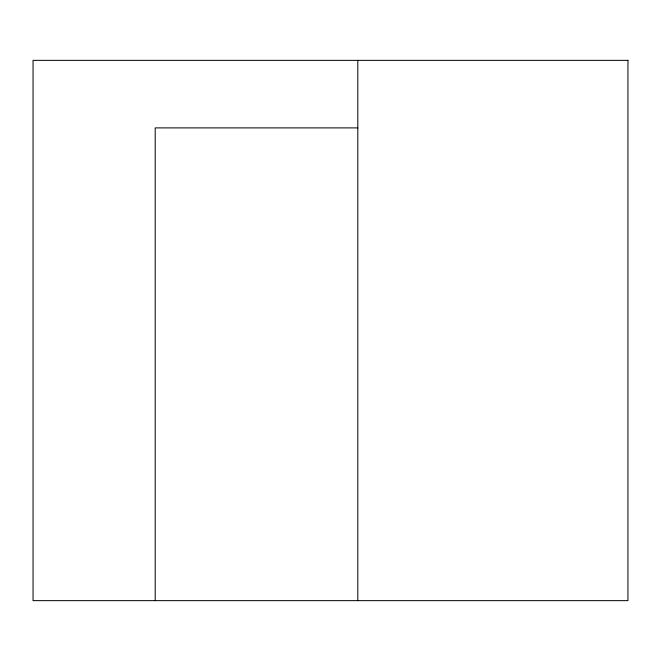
<?xml version="1.0" encoding="UTF-8"?>
<svg xmlns="http://www.w3.org/2000/svg" width="661" height="661" viewBox="0 0 661 661"><rect width="100%" height="100%" fill="white"/><g stroke="black" fill="none" stroke-linecap="round" stroke-linejoin="round"><path stroke-width="0.99" d="M357.808 127.895L155.203 127.895L155.203 600.642M357.808 60.358L357.808 600.642M627.95 60.358L33.05 60.358L33.05 600.642L627.95 600.642L627.95 60.358"/></g></svg>
